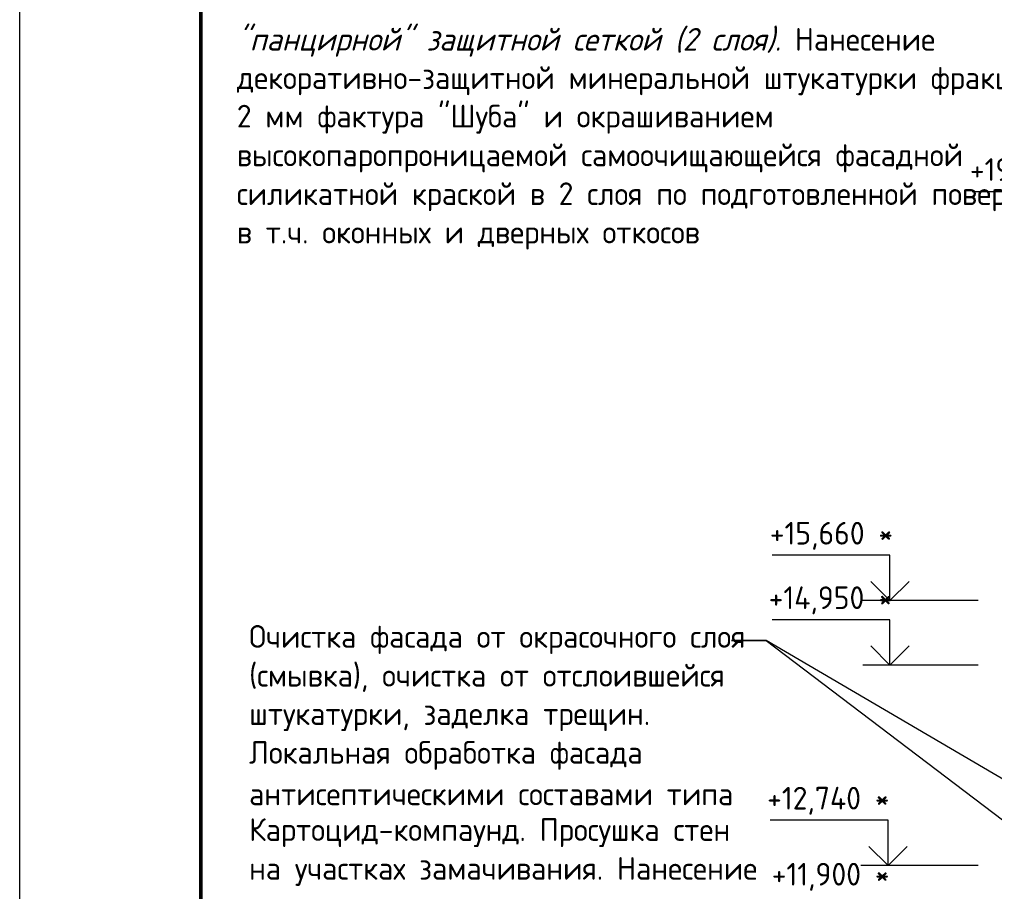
# Model space of a CAD drawing. Header units: millimetres. Extents: x -11345 to 411485, y -9810 to 73012.
# Drawn here: x 107231 to 117979, y 10564 to 20176 of the extents above; entities that cross this region are included whole.
import ezdxf

# ---------------------------------------------------------------- set-up
doc = ezdxf.new("R2010")
doc.units = ezdxf.units.MM
for name, color, linetype in [('PDF _Аннотация', 7, 'Continuous'), ('PDF _Линии', 7, 'Continuous'), ('PDF _Основная надпись', 7, 'Continuous'), ('PDF _Отметки', 7, 'Continuous'), ('PDF _Текст', 7, 'Continuous')]:
    doc.layers.add(name, color=color, linetype=linetype)
doc.styles.add('PDF GOST Common', font='GOST_Common.ttf')
doc.styles.add('PDF GOST Common Italic', font='GOST_Common Italic.ttf')

msp = doc.modelspace()

# ---------------------------------------------------------------- linework, layer by layer
at = {"layer": 'PDF _Аннотация', "lineweight": 20}
for points in [[(118819.61907, 17990.70767), (119031.24937, 17779.07737), (119031.24937, 18278.52488), (117731.83931, 18278.52488)], [(116614.43131, 13982.42974), (116826.06162, 13770.79944), (116826.06162, 14270.24696), (115526.65156, 14270.24696)], [(116826.06162, 13770.79944), (117037.69192, 13982.42974)], [(117126.57665, 13770.79944), (116525.54659, 13770.79944)], [(116614.43131, 13271.35193), (116826.06162, 13059.72162), (116826.06162, 13559.16914), (115526.65156, 13559.16914)], [(116826.06162, 13059.72162), (117037.69192, 13271.35193)], [(117126.57665, 13059.72162), (116525.54659, 13059.72162)], [(116593.26828, 11061.93157), (116804.89859, 10850.30127), (116804.89859, 11349.74878), (115505.48853, 11349.74878)], [(116804.89859, 10850.30127), (117016.52889, 11061.93157)], [(117105.41362, 10850.30127), (116504.38356, 10850.30127)]]:
    msp.add_lwpolyline(points, dxfattribs=at)
at = {"layer": 'PDF _Аннотация', "lineweight": 9}
for points in [[(115077.99532, 13330.60841), (115077.99532, 13330.60841)], [(120508.42888, 10372.01678), (115463.16247, 13330.60841), (115077.99532, 13330.60841), (115463.16247, 13330.60841), (120152.88997, 9770.98672)]]:
    msp.add_lwpolyline(points, dxfattribs=at)
at = {"layer": 'PDF _Линии', "lineweight": 9}
for points in [[(117799.56101, 13770.79944), (117418.62646, 13770.79944)], [(117799.56101, 13059.72162), (117418.62646, 13059.72162)], [(117799.56101, 10850.30127), (117418.62646, 10850.30127)]]:
    msp.add_lwpolyline(points, dxfattribs=at)
at = {"layer": 'PDF _Основная надпись', "lineweight": 20}
msp.add_lwpolyline([(107230.7437, -8640.84959), (191311.46287, -8640.84959), (191311.46287, 50742.61328), (107230.7437, 50742.61328)], close=True, dxfattribs=at)
at = {"layer": 'PDF _Основная надпись', "lineweight": 50}
msp.add_lwpolyline([(190812.01536, -8141.40208), (190812.01536, 50243.16577), (109228.53376, 50243.16577), (109228.53376, -8141.40208)], close=True, dxfattribs=at)
at = {"layer": 'PDF _Отметки', "lineweight": 20}
for points in [[(117630.25677, 13770.79944), (117308.57871, 13770.79944), (116826.06162, 13770.79944)], [(117630.25677, 13059.72162), (117308.57871, 13059.72162), (116826.06162, 13059.72162)], [(117799.56101, 10850.30127), (117359.36998, 10850.30127), (116804.89859, 10850.30127)]]:
    msp.add_lwpolyline(points, dxfattribs=at)

# ---------------------------------------------------------------- texts
at = {"layer": 'PDF _Текст', "insert": (109632.61496, 19925.31004), "char_height": 250.0021989, "attachment_point": 4, "rotation": 359.987710937, "style": 'PDF GOST Common Italic'}
msp.add_mtext('"панцирной" защитной сеткой (2 слоя). {\\fGOST Common|b0|i0|c204|p34;Нанесение}', dxfattribs=at)
at = {"layer": 'PDF _Текст', "attachment_point": 4, "style": 'PDF GOST Common'}
for s, insert, char_height in [('декоративно-защитной минеральной штукатурки фракцией', (109626.49615, 19500.5381), 250.0037392), ('2 мм фактура "Шуба" и окрашиванием', (109626.49615, 19077.26027), 250.0037392), ('высокопаропроницаемой самоочищающейся фасадной', (109626.49615, 18649.74984), 250.0037392), ('+19,670 *', (117706.86995, 18493.13588), 250.000659), ('силикатной краской в 2 слоя по подготовленной поверхности,', (109626.49615, 18222.2394), 250.0037392), ('в т.ч. оконных и дверных откосов', (109626.49615, 17798.96158), 250.0037392), ('+15,660 *', (115501.59285, 14484.69433), 250.000659), ('+14,950 *', (115488.89396, 13773.58853), 250.000659), ('Очистка фасада от окрасочного слоя', (109761.94546, 13341.84549), 250.0006587), ('(смывка), очистка от отслоившейся', (109761.94546, 12918.56766), 250.0006587), ('штукатурки, заделка трещин.', (109761.94546, 12491.05722), 250.0006587), ('Локальная обработка фасада', (109761.94546, 12063.54679), 250.0006587), ('+12,740 *', (115471.96353, 11564.07775), 250.000659), ('антисептическими составами типа', (109761.94546, 11640.26896), 250.0006587), ('Картоцид-компаунд. Просушка стен', (109761.94546, 11212.75637), 250.0006587), ('на участках замачивания. Нанесение', (109761.94546, 10785.24594), 250.0006587), ('+11,900 *', (115522.75696, 10725.9873), 250.000659)]:
    msp.add_mtext(s, dxfattribs=dict(at, insert=insert, char_height=char_height))

doc.saveas('drawing.dxf')
